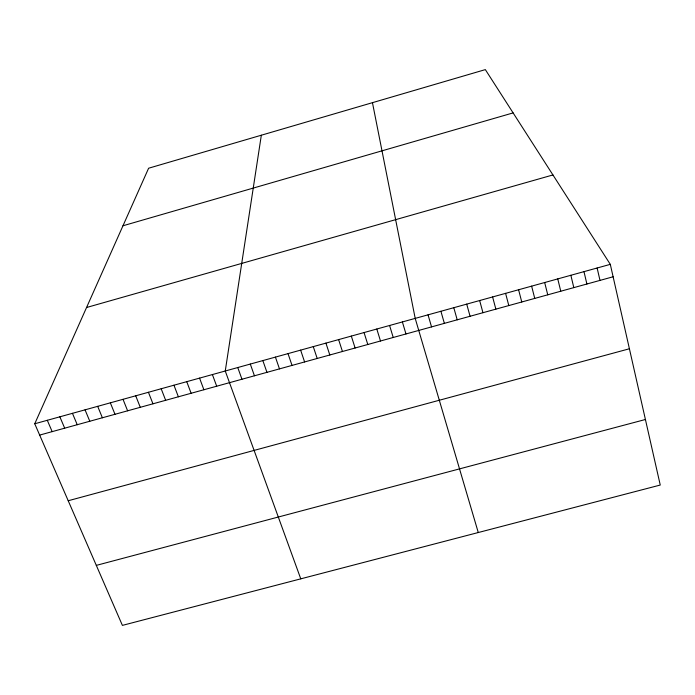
<?xml version="1.0" encoding="UTF-8"?>
<svg xmlns="http://www.w3.org/2000/svg" width="695" height="695" viewBox="0 0 695 695"><rect width="100%" height="100%" fill="white"/><g stroke="black" fill="none" stroke-linecap="round" stroke-linejoin="round"><path stroke-width="1.04" d="M261.329 135.221L225.258 371L300.77 578.848M34.75 423.768L148.617 168.225L485.336 69.613L610.306 264.352L660.25 485.049L122.398 625.387L34.75 423.768L610.306 264.352M122.98 225.771L513.11 112.903M86.554 307.511L552.933 174.949M39.667 435.087L613.112 276.775M68.214 500.748L629.409 348.768M96.318 565.382L645.412 419.502M47.295 420.293L52.168 431.638M59.857 416.818L64.687 428.181M72.445 413.325L77.232 424.714M85.051 409.833L89.794 421.248M97.682 406.34L102.382 417.773M110.34 402.831L114.988 414.29M123.015 399.321L127.619 410.806M135.716 395.803L140.277 407.313M148.435 392.275L152.952 403.812M161.179 388.748L165.653 400.303M173.95 385.212L178.38 396.793M186.746 381.668L191.125 393.274M199.561 378.115L203.896 389.747M212.401 374.562L216.692 386.22M237.768 367.533L241.964 379.244M250.296 364.067L254.448 375.795M262.849 360.592L266.95 372.338M275.42 357.108L279.477 368.88M288.017 353.616L292.03 365.422M300.631 350.124L304.601 361.947M313.271 346.623L317.198 358.472M325.929 343.113L329.812 354.989M338.621 339.603L342.444 351.496M351.322 336.085L355.11 348.004M364.058 332.558L367.794 344.503M376.803 329.03L380.495 340.993M389.582 325.486L393.222 337.483M402.379 321.941L405.976 333.965M478.273 532.535L415.202 318.388L372.459 102.678M428.042 314.835L431.543 326.902M440.908 311.273L444.366 323.366M453.8 307.703L457.206 319.822M466.719 304.123L470.072 316.268M479.654 300.544L482.955 312.707M492.607 296.956L495.865 309.145M505.595 293.36L508.801 305.574M518.6 289.754L521.763 301.995M531.632 286.149L534.742 298.416M544.68 282.526L547.747 294.828M557.755 278.912L560.769 291.231M570.856 275.281L573.818 287.626M583.982 271.641L586.893 284.02M597.127 268.001L599.994 280.398"/></g></svg>
